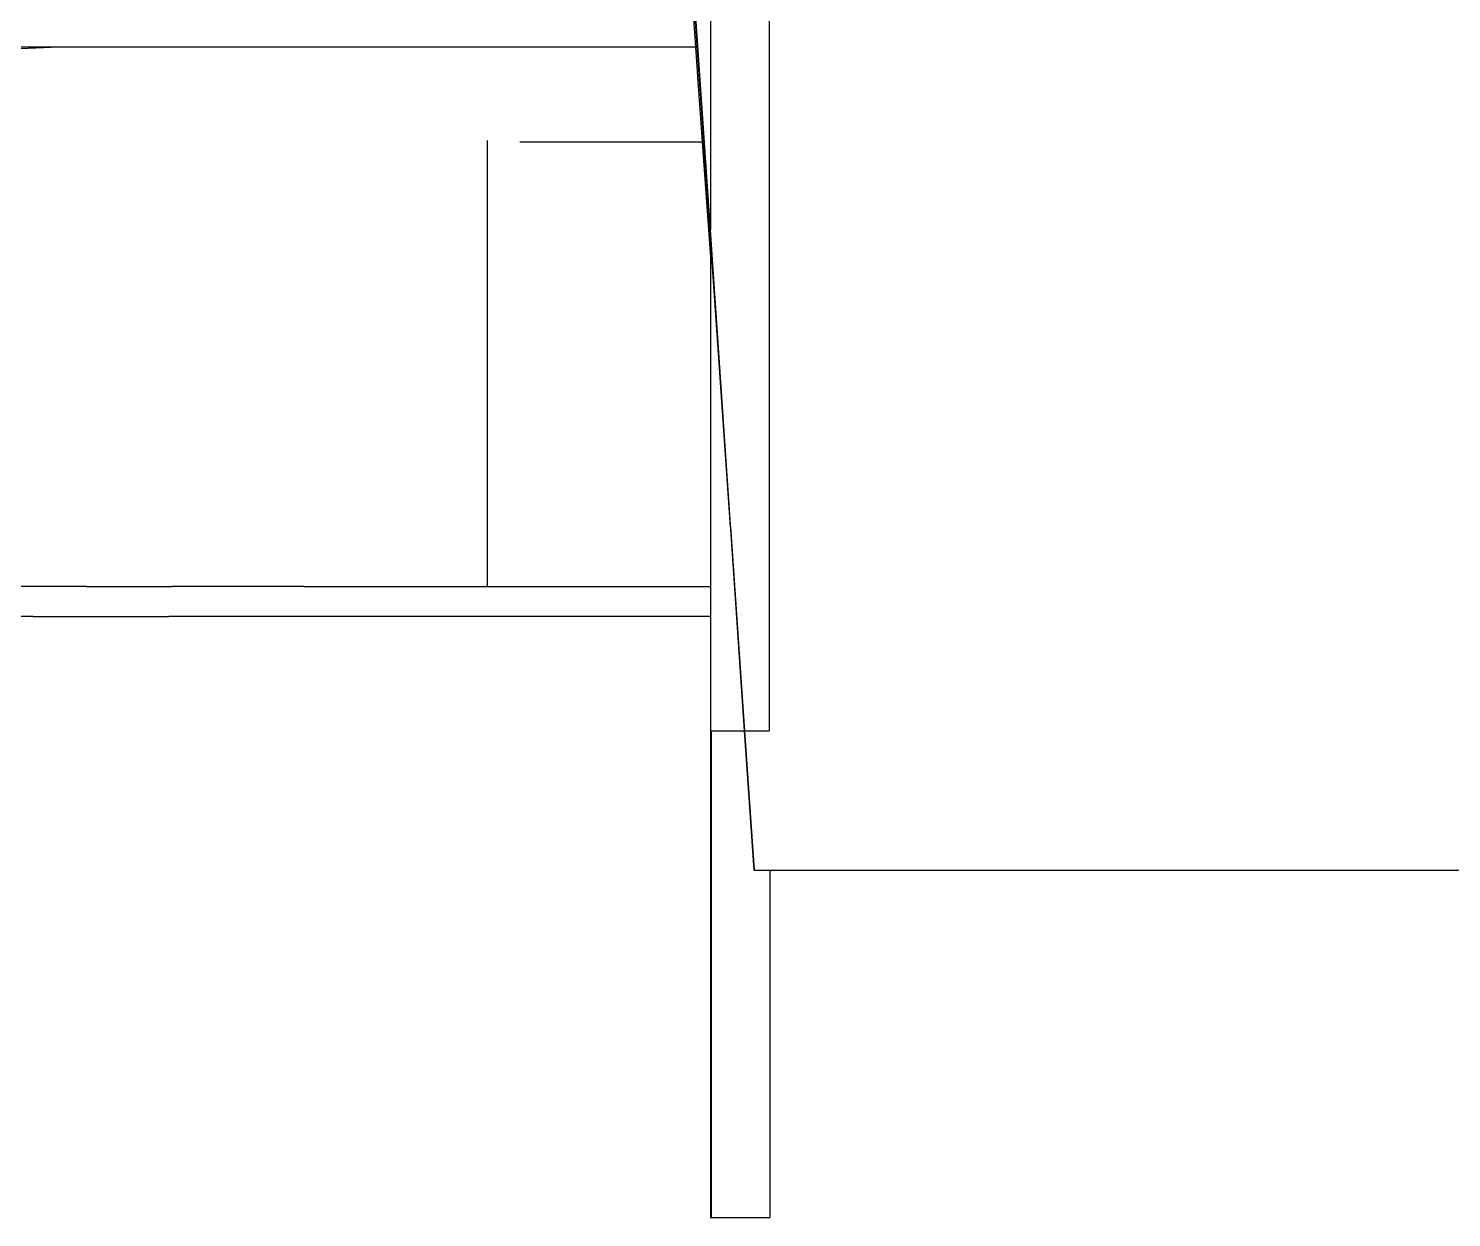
# Model space of a CAD drawing. Extents: x -35.6 to 35.6, y -12.2 to 13.4.
# Drawn here: x 3.76 to 18.76, y -12.17 to 0.37 of the extents above; entities that cross this region are included whole.
import ezdxf

# ---------------------------------------------------------------- set-up
doc = ezdxf.new("R2010")
doc.units = 0
doc.layers.get('0').update_dxf_attribs({"linetype": 'CONTINUOUS'})
doc.layers.add('SECTIONCUTEDGES', color=7, linetype='CONTINUOUS')

msp = doc.modelspace()

# ---------------------------------------------------------------- linework, layer by layer
for p, q in [((11.159, -4.887), (10.409, 5.968)), ((10.949, 2.963), (10.949, -1.756)), ((11.569, 2.067), (11.569, -7.037)), ((10.763, 0.564), (10.791, 0.167)), ((-3.425, -0.13), (4.003, 0.167)), ((4.003, 0.167), (3.303, 0.167)), ((5.473, 0.167), (4.003, 0.167)), ((5.683, 0.167), (5.473, 0.167)), ((6.723, 0.167), (5.683, 0.167)), ((7.973, 0.167), (6.723, 0.167)), ((8.123, 0.167), (7.973, 0.167)), ((9.513, 0.167), (8.123, 0.167)), ((10.453, 0.167), (9.513, 0.167)), ((10.791, 0.167), (10.453, 0.167)), ((10.791, 0.167), (10.821, -0.243)), ((10.821, -0.243), (10.863, -0.833)), ((8.597, -0.817), (8.597, -5.517)), ((9.033, -0.833), (8.939, -0.833)), ((10.863, -0.833), (9.033, -0.833)), ((10.863, -0.833), (10.949, -2.044)), ((10.949, -1.921), (10.949, -2.044)), ((10.949, -2.044), (10.949, -5.517)), ((11.159, -4.887), (11.307, -7.037)), ((4.374, -5.517), (3.396, -5.517)), ((4.374, -5.517), (5.278, -5.517)), ((6.667, -5.517), (5.278, -5.517)), ((6.667, -5.517), (7.397, -5.517)), ((7.397, -5.517), (8.092, -5.517)), ((8.092, -5.517), (8.597, -5.517)), ((8.597, -5.517), (10.949, -5.517)), ((10.949, -5.517), (10.949, -5.833)), ((3.813, -5.833), (1.753, -5.833)), ((3.813, -5.833), (5.243, -5.833)), ((7.273, -5.833), (5.243, -5.833)), ((10.949, -5.833), (7.273, -5.833)), ((10.949, -5.833), (10.949, -7.037)), ((10.949, -7.037), (10.955, -7.037)), ((10.949, -7.037), (10.949, -12.167)), ((10.955, -7.037), (10.955, -12.167)), ((10.955, -7.037), (11.304, -7.037)), ((11.304, -7.037), (11.409, -8.505)), ((11.304, -7.037), (11.307, -7.037)), ((11.307, -7.037), (11.409, -8.505)), ((11.309, -7.037), (11.37, -7.037)), ((11.37, -7.037), (11.409, -7.037)), ((11.409, -7.037), (11.569, -7.037)), ((11.575, -8.505), (11.575, -12.167)), ((10.949, -12.167), (10.955, -12.167)), ((10.955, -12.167), (11.575, -12.167))]:
    msp.add_line(p, q)
at = {"layer": 'SECTIONCUTEDGES'}
for p, q in [((10.949, -1.756), (10.465, 5.347)), ((11.309, -7.037), (10.949, -1.756)), ((11.409, -8.505), (11.309, -7.037)), ((11.409, -8.505), (11.575, -8.505)), ((11.575, -8.505), (18.909, -8.505))]:
    msp.add_line(p, q, dxfattribs=at)

doc.saveas('drawing.dxf')
